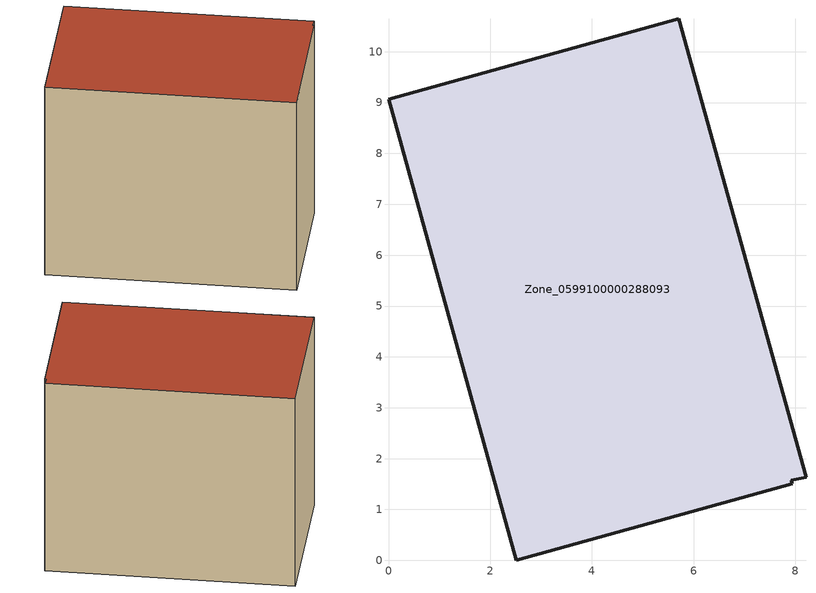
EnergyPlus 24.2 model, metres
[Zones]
Zone_0599100000288093
 floor ground (C_G): 7.93,1.51 2.51,0 0,9.07 5.71,10.65 8.21,1.63 7.92,1.58 z0
 wall outside (C_F): 0,9.07 2.51,0 7.93,1.51 7.92,1.58 8.21,1.63 5.71,10.65 0,9.07 z0:8.09
 roof outside (C_R): 2.51,0 7.93,1.51 7.92,1.58 8.21,1.63 5.71,10.65 0,9.07 z8.09
[BUILDING]
Pand.0599100000288093: North Axis=0; Terrain=City; Loads Convergence Tolerance Value=0.04; Temperature Convergence Tolerance Value=0.4; Solar Distribution=FullExterior; Maximum Number of Warmup Days=25; Minimum Number of Warmup Days=1
[Site:Location]
Rotterdam.The.Hague.AP_ZH_NLD Design_Conditions: Latitude=51.96; Longitude=4.45; Time Zone=1; Elevation=-4.5
[SITE:GROUNDTEMPERATURE:BUILDINGSURFACE]
18, 18, 18, 18, 18, 18, 18, 18, 18, 18, 18, 18
[MATERIAL] Thermal Absorptance=0.9; Solar Absorptance=0.7; Visible Absorptance=0.7
Name | Roughness | Thickness | Conductivity | Density | Specific Heat
G.TC.1975-1991 | MediumSmooth | 0.15 | 0.288461 | 540 | 1210
F.TC.1975-1991 | Rough | 0.3 | 0.230769 | 1920 | 840
R.TC.1975-1991 | MediumRough | 0.2 | 0.153846 | 1500 | 1000
[CONSTRUCTION]
C_G: G.TC.1975-1991
C_F: F.TC.1975-1991
C_R: R.TC.1975-1991
[ZONE]
Zone_0599100000288093: Type=1; Multiplier=1; Ceiling Height=Autocalculate; Volume=Autocalculate; Floor Area=autocalculate; Part of Total Floor Area=Yes
[ZONEINFILTRATION:DESIGNFLOWRATE]
Infil_Zone_0599100000288093: Zone or ZoneList or Space or SpaceList=Zone_0599100000288093; Schedule=AlwaysOn; Design Flow Rate Calculation Method=Flow/Area; Flow Rate per Floor Area=0.003; Constant Term Coefficient=1; Temperature Term Coefficient=0; Velocity Term Coefficient=0; Velocity Squared Term Coefficient=0
[HVACTEMPLATE:ZONE:IDEALLOADSAIRSYSTEM]
Zone_0599100000288093: Maximum Heating Supply Air Temperature=50; Minimum Cooling Supply Air Temperature=13; Maximum Heating Supply Air Humidity Ratio=0.0156; Minimum Cooling Supply Air Humidity Ratio=0.0077; Heating Limit=NoLimit; Cooling Limit=NoLimit; Dehumidification Control Type=ConstantSensibleHeatRatio; Cooling Sensible Heat Ratio=0.7; Dehumidification Setpoint=60; Humidification Control Type=None; Humidification Setpoint=30; Outdoor Air Method=None; Outdoor Air Flow Rate per Person=0.00944; Outdoor Air Flow Rate per Zone Floor Area=0; Outdoor Air Flow Rate per Zone=0; Demand Controlled Ventilation Type=None; Outdoor Air Economizer Type=NoEconomizer; Heat Recovery Type=None; Sensible Heat Recovery Effectiveness=0.7; Latent Heat Recovery Effectiveness=0.65
[ZONECONTROL:THERMOSTAT]
ThermostatControl_Zone_0599100000288093: Zone or ZoneList=Zone_0599100000288093; Control Type Schedule=DualSetpointControlType; Control 1=Thermostat_Zone_0599100000288093; Temperature Difference Between Cutout And Setpoint=0
[THERMOSTATSETPOINT:DUALSETPOINT]
Thermostat_Zone_0599100000288093: Heating Setpoint Temperature Schedule=HeatingSetpoint_Zone_0599100000288093; Cooling Setpoint Temperature Schedule=CoolingSetpoint_Zone_0599100000288093
[SCHEDULE:COMPACT]
HeatingSetpoint_Zone_0599100000288093: Through: 12/31, For: AllDays, Until: 24:00, 21
CoolingSetpoint_Zone_0599100000288093: Through: 12/31, For: AllDays, Until: 24:00, 24
DualSetpointControlType: Through: 12/31, For: AllDays, Until: 24:00, 4
AlwaysOn: Through: 12/31, For: AllDays, Until: 24:00, 1
